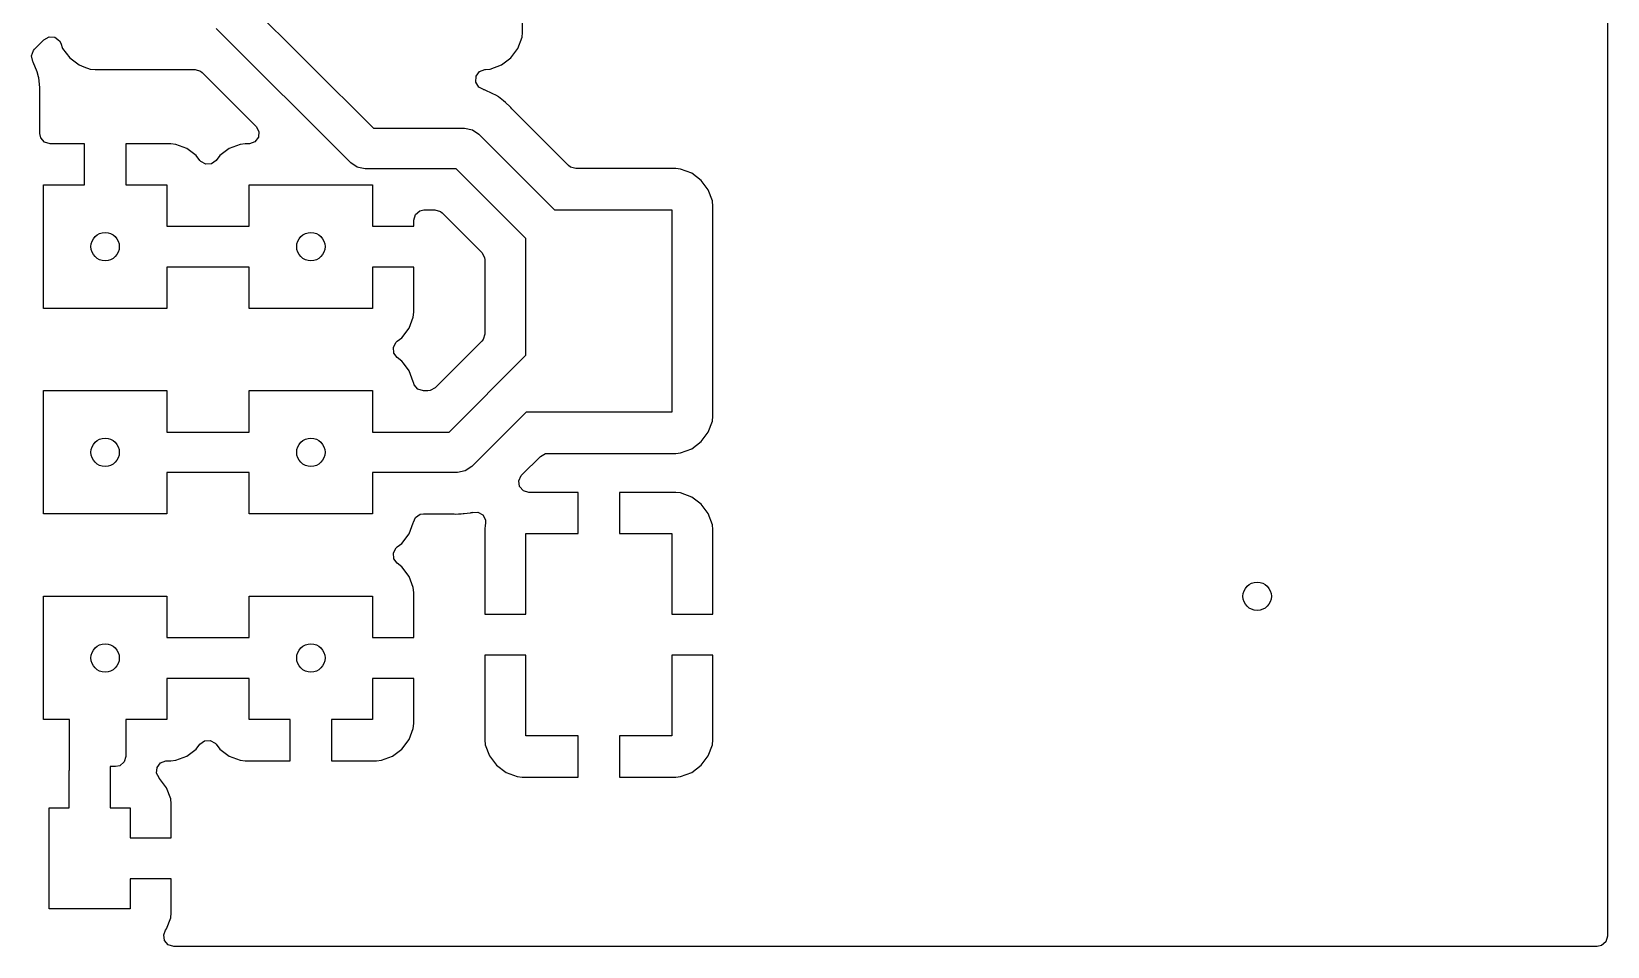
# Model space of a CAD drawing. Extents: x 4.75 to 6.29, y -4.5 to -2.96.
# Drawn here: x 5.529 to 6.295, y -4.498 to -4.053 of the extents above; entities that cross this region are included whole.
import ezdxf

# ---------------------------------------------------------------- set-up
doc = ezdxf.new("R2010")
doc.units = 0
doc.header["$MEASUREMENT"] = 0
doc.layers.add('BLACK', color=7, linetype='CONTINUOUS')

msp = doc.modelspace()

# ---------------------------------------------------------------- linework, layer by layer
at = {"layer": 'BLACK', "linetype": 'CONTINUOUS'}
for p, q in [((6.2947, -2.96222), (6.2947, -4.49289)), ((5.76732, -4.05337), (5.76732, -4.01756)), ((5.63236, -4.03754), (5.69482, -4.1)), ((5.68379, -4.1168), (5.61844, -4.05146)), ((5.53007, -4.06153), (5.53468, -4.05693)), ((5.53468, -4.05693), (5.53713, -4.05559)), ((5.53713, -4.05559), (5.53992, -4.05579)), ((5.53992, -4.05579), (5.54215, -4.05746)), ((5.54215, -4.05746), (5.54283, -4.0587)), ((5.54283, -4.0587), (5.54374, -4.06115)), ((5.76506, -4.06114), (5.76707, -4.05575)), ((5.76707, -4.05575), (5.76732, -4.05337)), ((5.76732, -4.05337), (5.76732, -4.05337)), ((5.52862, -4.0648), (5.52954, -4.06216)), ((5.52928, -4.06752), (5.52862, -4.0648)), ((5.52944, -4.0678), (5.52928, -4.06752)), ((5.5314, -4.07262), (5.52944, -4.0678)), ((5.52944, -4.0678), (5.52944, -4.0678)), ((5.52954, -4.06216), (5.53007, -4.06153)), ((5.54374, -4.06115), (5.54374, -4.06115)), ((5.54374, -4.06115), (5.54719, -4.06576)), ((5.54719, -4.06576), (5.5518, -4.06921)), ((5.75701, -4.06919), (5.76161, -4.06574)), ((5.76161, -4.06574), (5.76506, -4.06114)), ((5.76506, -4.06114), (5.76506, -4.06114)), ((5.53205, -4.07506), (5.5314, -4.07262)), ((5.53211, -4.07554), (5.53205, -4.07506)), ((5.53272, -4.08022), (5.53211, -4.07554)), ((5.5518, -4.06921), (5.5518, -4.06921)), ((5.5518, -4.06921), (5.5518, -4.06921)), ((5.5518, -4.06921), (5.55413, -4.07008)), ((5.55413, -4.07008), (5.5572, -4.07122)), ((5.5572, -4.07122), (5.5572, -4.07122)), ((5.5572, -4.07122), (5.55958, -4.07148)), ((5.55958, -4.07148), (5.55958, -4.07148)), ((5.55958, -4.07148), (5.55958, -4.07148)), ((5.55958, -4.07148), (5.6081, -4.07148)), ((5.6081, -4.07148), (5.61078, -4.07226)), ((5.61078, -4.07226), (5.6116, -4.07293)), ((5.6116, -4.07293), (5.63776, -4.09909)), ((5.74461, -4.07752), (5.74478, -4.07473)), ((5.74478, -4.07473), (5.74643, -4.07247)), ((5.74643, -4.07247), (5.74904, -4.07147)), ((5.74904, -4.07147), (5.74918, -4.07146)), ((5.74918, -4.07146), (5.74924, -4.07146)), ((5.74924, -4.07146), (5.75162, -4.0712)), ((5.75162, -4.0712), (5.75701, -4.06919)), ((5.75701, -4.06919), (5.75701, -4.06919)), ((5.53272, -4.1026), (5.53272, -4.08022)), ((5.53272, -4.08022), (5.53272, -4.08022)), ((5.74598, -4.07996), (5.74461, -4.07752)), ((5.74833, -4.08121), (5.74598, -4.07996)), ((5.74835, -4.08122), (5.74833, -4.08121)), ((5.74833, -4.08121), (5.74833, -4.08121)), ((5.74845, -4.08127), (5.74835, -4.08122)), ((5.7486, -4.0813), (5.74845, -4.08127)), ((5.74887, -4.08139), (5.7486, -4.0813)), ((5.74916, -4.08149), (5.74887, -4.08139)), ((5.74887, -4.08139), (5.74887, -4.08139)), ((5.74943, -4.08159), (5.74915, -4.08149)), ((5.74915, -4.08149), (5.74916, -4.08149)), ((5.75216, -4.08296), (5.74943, -4.08159)), ((5.74943, -4.08159), (5.74943, -4.08159)), ((5.74943, -4.08159), (5.74943, -4.08159)), ((5.75493, -4.08425), (5.75216, -4.08296)), ((5.75216, -4.08296), (5.75216, -4.08296)), ((5.75517, -4.0844), (5.75493, -4.08425)), ((5.75542, -4.08456), (5.75517, -4.0844)), ((5.75517, -4.0844), (5.75517, -4.0844)), ((5.75566, -4.08472), (5.75542, -4.08456)), ((5.75542, -4.08456), (5.75542, -4.08456)), ((5.75801, -4.08669), (5.75566, -4.08472)), ((5.75566, -4.08472), (5.75566, -4.08472)), ((5.75566, -4.08472), (5.75566, -4.08472)), ((5.75903, -4.0875), (5.75801, -4.08669)), ((5.75801, -4.08669), (5.75801, -4.08669)), ((5.75926, -4.08773), (5.75903, -4.0875)), ((5.75942, -4.08787), (5.75926, -4.08773)), ((5.76101, -4.08921), (5.75942, -4.08787)), ((5.76158, -4.08998), (5.76101, -4.08921)), ((5.76101, -4.08921), (5.76101, -4.08921)), ((5.76205, -4.09052), (5.76158, -4.08998)), ((5.78972, -4.11819), (5.76205, -4.09052)), ((5.53316, -4.10466), (5.53272, -4.1026)), ((5.535, -4.10677), (5.53316, -4.10466)), ((5.6389, -4.10433), (5.63723, -4.10657)), ((5.63776, -4.09909), (5.6391, -4.10154)), ((5.6391, -4.10154), (5.6389, -4.10433)), ((5.69482, -4.1), (5.73914, -4.1)), ((5.73914, -4.1), (5.74291, -4.10075)), ((5.74291, -4.10075), (5.7461, -4.10288)), ((5.7461, -4.10288), (5.78288, -4.13966)), ((5.53768, -4.10756), (5.535, -4.10677)), ((5.55441, -4.10756), (5.53768, -4.10756)), ((5.55441, -4.12756), (5.55441, -4.10756)), ((5.59632, -4.10756), (5.57441, -4.10756)), ((5.57441, -4.10756), (5.57441, -4.12756)), ((5.5987, -4.10782), (5.59632, -4.10756)), ((5.60409, -4.10982), (5.5987, -4.10782)), ((5.6087, -4.11327), (5.60409, -4.10982)), ((5.61044, -4.1156), (5.6087, -4.11327)), ((5.62012, -4.11327), (5.61838, -4.1156)), ((5.62473, -4.10982), (5.62012, -4.11327)), ((5.63011, -4.10782), (5.62473, -4.10982)), ((5.62473, -4.10982), (5.62473, -4.10982)), ((5.6325, -4.10756), (5.63011, -4.10782)), ((5.63426, -4.10756), (5.6325, -4.10756)), ((5.63461, -4.10755), (5.63426, -4.10756)), ((5.63723, -4.10657), (5.63461, -4.10755)), ((5.6109, -4.11613), (5.61044, -4.1156)), ((5.61335, -4.11747), (5.6109, -4.11613)), ((5.61614, -4.11727), (5.61335, -4.11747)), ((5.61838, -4.1156), (5.61614, -4.11727)), ((5.68698, -4.11894), (5.68379, -4.1168)), ((5.68379, -4.1168), (5.68379, -4.1168)), ((5.68761, -4.11906), (5.68698, -4.11894)), ((5.69075, -4.11969), (5.68761, -4.11906)), ((5.73507, -4.11968), (5.69075, -4.11968)), ((5.69075, -4.11968), (5.69075, -4.11969)), ((5.76896, -4.15358), (5.73507, -4.11968)), ((5.79054, -4.11885), (5.78972, -4.11819)), ((5.79323, -4.11964), (5.79054, -4.11885)), ((5.84177, -4.11964), (5.79323, -4.11964)), ((5.84416, -4.1199), (5.84177, -4.11964)), ((5.84177, -4.11964), (5.84177, -4.11964)), ((5.84955, -4.12191), (5.84416, -4.1199)), ((5.84416, -4.1199), (5.84416, -4.1199)), ((5.53441, -4.18756), (5.53441, -4.12756)), ((5.53441, -4.12756), (5.55441, -4.12756)), ((5.57441, -4.12756), (5.59441, -4.12756)), ((5.59441, -4.12756), (5.59441, -4.14756)), ((5.63441, -4.14756), (5.63441, -4.12756)), ((5.63441, -4.12756), (5.69441, -4.12756)), ((5.69441, -4.12756), (5.69441, -4.14756)), ((5.85416, -4.12536), (5.84955, -4.12191)), ((5.84955, -4.12191), (5.84955, -4.12191)), ((5.85761, -4.12997), (5.85416, -4.12536)), ((5.85962, -4.13536), (5.85761, -4.12997)), ((5.85761, -4.12997), (5.85761, -4.12997)), ((5.85965, -4.13564), (5.85962, -4.13536)), ((5.85962, -4.13536), (5.85962, -4.13536)), ((5.85988, -4.13774), (5.85965, -4.13564)), ((5.71441, -4.14467), (5.7152, -4.14198)), ((5.7152, -4.14198), (5.71731, -4.14015)), ((5.71731, -4.14015), (5.71937, -4.1397)), ((5.71937, -4.1397), (5.72472, -4.1397)), ((5.72472, -4.1397), (5.7274, -4.14049)), ((5.7274, -4.14049), (5.72823, -4.14116)), ((5.72823, -4.14116), (5.74749, -4.16042)), ((5.78288, -4.13966), (5.83986, -4.13966)), ((5.83986, -4.13966), (5.83986, -4.23806)), ((5.85988, -4.23997), (5.85988, -4.13774)), ((5.59441, -4.14756), (5.63441, -4.14756)), ((5.69441, -4.14756), (5.71441, -4.14756)), ((5.71441, -4.14756), (5.71441, -4.14467)), ((5.76896, -4.21039), (5.76896, -4.15358)), ((5.74749, -4.16042), (5.74883, -4.16287)), ((5.74883, -4.16287), (5.74894, -4.16393)), ((5.74894, -4.16393), (5.74894, -4.20004)), ((5.63441, -4.16756), (5.59441, -4.16756)), ((5.59441, -4.16756), (5.59441, -4.18756)), ((5.63441, -4.18756), (5.63441, -4.16756)), ((5.71441, -4.16756), (5.69441, -4.16756)), ((5.69441, -4.16756), (5.69441, -4.18756)), ((5.71441, -4.18947), (5.71441, -4.16756)), ((5.59441, -4.18756), (5.53441, -4.18756)), ((5.69441, -4.18756), (5.63441, -4.18756)), ((5.71415, -4.19185), (5.71441, -4.18947)), ((5.71441, -4.18947), (5.71441, -4.18947)), ((5.7087, -4.20185), (5.71214, -4.19724)), ((5.71214, -4.19724), (5.71415, -4.19185)), ((5.71214, -4.19724), (5.71214, -4.19724)), ((5.70451, -4.20649), (5.70585, -4.20404)), ((5.70585, -4.20404), (5.70639, -4.20358)), ((5.70639, -4.20358), (5.7087, -4.20185)), ((5.74749, -4.20355), (5.72479, -4.22624)), ((5.74815, -4.20272), (5.74749, -4.20355)), ((5.74894, -4.20004), (5.74815, -4.20272)), ((5.70471, -4.20928), (5.70451, -4.20649)), ((5.70639, -4.21152), (5.70471, -4.20928)), ((5.70871, -4.21326), (5.70639, -4.21152)), ((5.70941, -4.21419), (5.70871, -4.21326)), ((5.70871, -4.21326), (5.70871, -4.21326)), ((5.73163, -4.24772), (5.76896, -4.21039)), ((5.71216, -4.21787), (5.70941, -4.21419)), ((5.71417, -4.22326), (5.71216, -4.21787)), ((5.71216, -4.21787), (5.71216, -4.21787)), ((5.53441, -4.28756), (5.53441, -4.22756)), ((5.53441, -4.22756), (5.59441, -4.22756)), ((5.59441, -4.22756), (5.59441, -4.24772)), ((5.63441, -4.24772), (5.63441, -4.22756)), ((5.63441, -4.22756), (5.69441, -4.22756)), ((5.69441, -4.22756), (5.69441, -4.24772)), ((5.71417, -4.22327), (5.71417, -4.22326)), ((5.71417, -4.22326), (5.71417, -4.22326)), ((5.71418, -4.22329), (5.71417, -4.22327)), ((5.71424, -4.22356), (5.71418, -4.22329)), ((5.71425, -4.22356), (5.71424, -4.22356)), ((5.71459, -4.2248), (5.71425, -4.22356)), ((5.71642, -4.22691), (5.71459, -4.2248)), ((5.71911, -4.2277), (5.71642, -4.22691)), ((5.72129, -4.2277), (5.71911, -4.2277)), ((5.72234, -4.22758), (5.72129, -4.2277)), ((5.72479, -4.22624), (5.72234, -4.22758)), ((5.76913, -4.23806), (5.74267, -4.26452)), ((5.83986, -4.23806), (5.76913, -4.23806)), ((5.85761, -4.24775), (5.85962, -4.24236)), ((5.85962, -4.24236), (5.85988, -4.23997)), ((5.59441, -4.24772), (5.63441, -4.24772)), ((5.69441, -4.24772), (5.73163, -4.24772)), ((5.85416, -4.25236), (5.85761, -4.24775)), ((5.77597, -4.25953), (5.77842, -4.25819)), ((5.77842, -4.25819), (5.77948, -4.25808)), ((5.77948, -4.25808), (5.84177, -4.25808)), ((5.84177, -4.25808), (5.84416, -4.25782)), ((5.84177, -4.25808), (5.84177, -4.25808)), ((5.84177, -4.25808), (5.84177, -4.25808)), ((5.84177, -4.25808), (5.84177, -4.25808)), ((5.84416, -4.25782), (5.84955, -4.25581)), ((5.84416, -4.25782), (5.84416, -4.25782)), ((5.84416, -4.25782), (5.84416, -4.25782)), ((5.84955, -4.25581), (5.85416, -4.25236)), ((5.73948, -4.26665), (5.73571, -4.2674)), ((5.74267, -4.26452), (5.73948, -4.26665)), ((5.76691, -4.26859), (5.77597, -4.25953)), ((5.63441, -4.2674), (5.59441, -4.2674)), ((5.59441, -4.2674), (5.59441, -4.28756)), ((5.63441, -4.28756), (5.63441, -4.2674)), ((5.73571, -4.2674), (5.69441, -4.2674)), ((5.69441, -4.2674), (5.69441, -4.28756)), ((5.76551, -4.27139), (5.76667, -4.26885)), ((5.7659, -4.27416), (5.76551, -4.27139)), ((5.76774, -4.27627), (5.7659, -4.27416)), ((5.76667, -4.26885), (5.76691, -4.26859)), ((5.77042, -4.27706), (5.76774, -4.27627)), ((5.79441, -4.27706), (5.77042, -4.27706)), ((5.79441, -4.29706), (5.79441, -4.27706)), ((5.84177, -4.27706), (5.81441, -4.27706)), ((5.81441, -4.27706), (5.81441, -4.29706)), ((5.84415, -4.27732), (5.84177, -4.27706)), ((5.84954, -4.27933), (5.84415, -4.27732)), ((5.85415, -4.28277), (5.84954, -4.27933)), ((5.59441, -4.28756), (5.53441, -4.28756)), ((5.69441, -4.28756), (5.63441, -4.28756)), ((5.71429, -4.29157), (5.71524, -4.28927)), ((5.71524, -4.28927), (5.71754, -4.28768)), ((5.71754, -4.28768), (5.71911, -4.28742)), ((5.71911, -4.28742), (5.73317, -4.28742)), ((5.73317, -4.28742), (5.73389, -4.28747)), ((5.73389, -4.28747), (5.73408, -4.2875)), ((5.73408, -4.2875), (5.73483, -4.28761)), ((5.73483, -4.28761), (5.73615, -4.2875)), ((5.73615, -4.2875), (5.73691, -4.28743)), ((5.73691, -4.28743), (5.73712, -4.28742)), ((5.73712, -4.28742), (5.73745, -4.28742)), ((5.73745, -4.28742), (5.73849, -4.2873)), ((5.73745, -4.28742), (5.73745, -4.28742)), ((5.73849, -4.2873), (5.73874, -4.28727)), ((5.73874, -4.28727), (5.73901, -4.28725)), ((5.73901, -4.28725), (5.74179, -4.287)), ((5.74179, -4.287), (5.74207, -4.28694)), ((5.74179, -4.287), (5.74179, -4.287)), ((5.74207, -4.28695), (5.74236, -4.28688)), ((5.74207, -4.28694), (5.74207, -4.28695)), ((5.74236, -4.28688), (5.74264, -4.28681)), ((5.74236, -4.28688), (5.74236, -4.28688)), ((5.74264, -4.28681), (5.74273, -4.28678)), ((5.74264, -4.28681), (5.74264, -4.28681)), ((5.74273, -4.28678), (5.7428, -4.28678)), ((5.7428, -4.28678), (5.74292, -4.28675)), ((5.74292, -4.28675), (5.74293, -4.28677)), ((5.74293, -4.28677), (5.74552, -4.2866)), ((5.74552, -4.2866), (5.74797, -4.28796)), ((5.74797, -4.28796), (5.74929, -4.29043)), ((5.85759, -4.28738), (5.85415, -4.28277)), ((5.8596, -4.29276), (5.85759, -4.28738)), ((5.85759, -4.28738), (5.85759, -4.28738)), ((5.70871, -4.30186), (5.71216, -4.29725)), ((5.71216, -4.29725), (5.71417, -4.29186)), ((5.71216, -4.29725), (5.71216, -4.29725)), ((5.71216, -4.29725), (5.71216, -4.29725)), ((5.71417, -4.29186), (5.71417, -4.29185)), ((5.71417, -4.29185), (5.71418, -4.29185)), ((5.71417, -4.29186), (5.71417, -4.29186)), ((5.71418, -4.29185), (5.71424, -4.29156)), ((5.71424, -4.29156), (5.71429, -4.29157)), ((5.74922, -4.29276), (5.74896, -4.29515)), ((5.74896, -4.29515), (5.74896, -4.33626)), ((5.74926, -4.29258), (5.74922, -4.29276)), ((5.74929, -4.29043), (5.74926, -4.29258)), ((5.76896, -4.33626), (5.76896, -4.29706)), ((5.76896, -4.29706), (5.79441, -4.29706)), ((5.81441, -4.29706), (5.83986, -4.29706)), ((5.83986, -4.29706), (5.83986, -4.33626)), ((5.85986, -4.29515), (5.8596, -4.29276)), ((5.85986, -4.33626), (5.85986, -4.29515)), ((5.85986, -4.29515), (5.85986, -4.29515)), ((5.70451, -4.30652), (5.70585, -4.30406)), ((5.70585, -4.30406), (5.70639, -4.3036)), ((5.70639, -4.3036), (5.70871, -4.30186)), ((5.70471, -4.3093), (5.70451, -4.30652)), ((5.70639, -4.31154), (5.70471, -4.3093)), ((5.7087, -4.31327), (5.70639, -4.31154)), ((5.71214, -4.31788), (5.7087, -4.31327)), ((5.71415, -4.32326), (5.71214, -4.31788)), ((5.71214, -4.31788), (5.71214, -4.31788)), ((5.53441, -4.38756), (5.53441, -4.32756)), ((5.53441, -4.32756), (5.59441, -4.32756)), ((5.59441, -4.32756), (5.59441, -4.34756)), ((5.63441, -4.34756), (5.63441, -4.32756)), ((5.63441, -4.32756), (5.69441, -4.32756)), ((5.69441, -4.32756), (5.69441, -4.34756)), ((5.71441, -4.32565), (5.71415, -4.32326)), ((5.71441, -4.34756), (5.71441, -4.32565)), ((5.71441, -4.32565), (5.71441, -4.32565)), ((5.74896, -4.33626), (5.76896, -4.33626)), ((5.83986, -4.33626), (5.85986, -4.33626)), ((5.59441, -4.34756), (5.63441, -4.34756)), ((5.69441, -4.34756), (5.71441, -4.34756)), ((5.76896, -4.35626), (5.74896, -4.35626)), ((5.74896, -4.35626), (5.74896, -4.39737)), ((5.76896, -4.39546), (5.76896, -4.35626)), ((5.85986, -4.35626), (5.83986, -4.35626)), ((5.83986, -4.35626), (5.83986, -4.39546)), ((5.85986, -4.39737), (5.85986, -4.35626)), ((5.59441, -4.36756), (5.59441, -4.38756)), ((5.63441, -4.36756), (5.59441, -4.36756)), ((5.63441, -4.38756), (5.63441, -4.36756)), ((5.71441, -4.36756), (5.69441, -4.36756)), ((5.69441, -4.36756), (5.69441, -4.38756)), ((5.71441, -4.38947), (5.71441, -4.36756)), ((5.54703, -4.38756), (5.53441, -4.38756)), ((5.54703, -4.41198), (5.54703, -4.38756)), ((5.59441, -4.38756), (5.57441, -4.38756)), ((5.57441, -4.38756), (5.57441, -4.40543)), ((5.65441, -4.38756), (5.63441, -4.38756)), ((5.65441, -4.40756), (5.65441, -4.38756)), ((5.69441, -4.38756), (5.67441, -4.38756)), ((5.67441, -4.38756), (5.67441, -4.40756)), ((5.71415, -4.39185), (5.71441, -4.38947)), ((5.71441, -4.38947), (5.71441, -4.38947)), ((5.7087, -4.40185), (5.71214, -4.39724)), ((5.71214, -4.39724), (5.71415, -4.39185)), ((5.71214, -4.39724), (5.71214, -4.39724)), ((5.79441, -4.39546), (5.76896, -4.39546)), ((5.79441, -4.41546), (5.79441, -4.39546)), ((5.83986, -4.39546), (5.81441, -4.39546)), ((5.81441, -4.39546), (5.81441, -4.41546)), ((5.60409, -4.40529), (5.6087, -4.40185)), ((5.6087, -4.40185), (5.61044, -4.39952)), ((5.61044, -4.39952), (5.61268, -4.39785)), ((5.61268, -4.39785), (5.61546, -4.39765)), ((5.61546, -4.39765), (5.61792, -4.39899)), ((5.61792, -4.39899), (5.61838, -4.39952)), ((5.61838, -4.39952), (5.62012, -4.40185)), ((5.62012, -4.40185), (5.62473, -4.40529)), ((5.70409, -4.40529), (5.7087, -4.40185)), ((5.74896, -4.39737), (5.74922, -4.39975)), ((5.74922, -4.39975), (5.75123, -4.40514)), ((5.85759, -4.40514), (5.8596, -4.39975)), ((5.8596, -4.39975), (5.85986, -4.39737)), ((5.85986, -4.39737), (5.85986, -4.39737)), ((5.54687, -4.41252), (5.54703, -4.41198)), ((5.54687, -4.43039), (5.54687, -4.41252)), ((5.56945, -4.41039), (5.56687, -4.41039)), ((5.56687, -4.41039), (5.56687, -4.43039)), ((5.57151, -4.40995), (5.56945, -4.41039)), ((5.57362, -4.40811), (5.57151, -4.40995)), ((5.57441, -4.40543), (5.57362, -4.40811)), ((5.58942, -4.41357), (5.58962, -4.41079)), ((5.58962, -4.41079), (5.5913, -4.40855)), ((5.5913, -4.40855), (5.59392, -4.40757)), ((5.59392, -4.40757), (5.59427, -4.40756)), ((5.59427, -4.40756), (5.59632, -4.40756)), ((5.59632, -4.40756), (5.5987, -4.4073)), ((5.59632, -4.40756), (5.59632, -4.40756)), ((5.5987, -4.4073), (5.60409, -4.40529)), ((5.60409, -4.40529), (5.60409, -4.40529)), ((5.62473, -4.40529), (5.63011, -4.4073)), ((5.63011, -4.4073), (5.6325, -4.40756)), ((5.6325, -4.40756), (5.6325, -4.40756)), ((5.6325, -4.40756), (5.65441, -4.40756)), ((5.67441, -4.40756), (5.69632, -4.40756)), ((5.69632, -4.40756), (5.6987, -4.4073)), ((5.69632, -4.40756), (5.69632, -4.40756)), ((5.6987, -4.4073), (5.70409, -4.40529)), ((5.70409, -4.40529), (5.70409, -4.40529)), ((5.75123, -4.40514), (5.75123, -4.40514)), ((5.75123, -4.40514), (5.75467, -4.40975)), ((5.75467, -4.40975), (5.75928, -4.41319)), ((5.84954, -4.41319), (5.85415, -4.40975)), ((5.85415, -4.40975), (5.85759, -4.40514)), ((5.85759, -4.40514), (5.85759, -4.40514)), ((5.59065, -4.41581), (5.58942, -4.41357)), ((5.59063, -4.41582), (5.59065, -4.41581)), ((5.59071, -4.41593), (5.59063, -4.41582)), ((5.59076, -4.41603), (5.59071, -4.41593)), ((5.59084, -4.41611), (5.59076, -4.41603)), ((5.59429, -4.42071), (5.59084, -4.41611)), ((5.75928, -4.41319), (5.76466, -4.4152)), ((5.76466, -4.4152), (5.76705, -4.41546)), ((5.76705, -4.41546), (5.76705, -4.41546)), ((5.76705, -4.41546), (5.79441, -4.41546)), ((5.81441, -4.41546), (5.84177, -4.41546)), ((5.84177, -4.41546), (5.84415, -4.4152)), ((5.84177, -4.41546), (5.84177, -4.41546)), ((5.84415, -4.4152), (5.84954, -4.41319)), ((5.84954, -4.41319), (5.84954, -4.41319)), ((5.5963, -4.4261), (5.59429, -4.42071)), ((5.59429, -4.42071), (5.59429, -4.42071)), ((5.59656, -4.42848), (5.5963, -4.4261)), ((5.53719, -4.47961), (5.53719, -4.43039)), ((5.53719, -4.43039), (5.54687, -4.43039)), ((5.56687, -4.43039), (5.57656, -4.43039)), ((5.57656, -4.43039), (5.57656, -4.445)), ((5.59656, -4.445), (5.59656, -4.42848)), ((5.59656, -4.42848), (5.59656, -4.42848)), ((5.57656, -4.445), (5.59656, -4.445)), ((5.59656, -4.465), (5.57656, -4.465)), ((5.57656, -4.465), (5.57656, -4.47961)), ((5.59656, -4.48152), (5.59656, -4.465)), ((5.57656, -4.47961), (5.53719, -4.47961)), ((5.5963, -4.4839), (5.59656, -4.48152)), ((5.59656, -4.48152), (5.59656, -4.48152)), ((5.59429, -4.48929), (5.5963, -4.4839)), ((5.59288, -4.49219), (5.59382, -4.48992)), ((5.59328, -4.49495), (5.59288, -4.49219)), ((5.59511, -4.49707), (5.59328, -4.49495)), ((5.59382, -4.48992), (5.59429, -4.48929)), ((5.59429, -4.48929), (5.59429, -4.48929)), ((6.29392, -4.49558), (6.2918, -4.49741)), ((6.2947, -4.49289), (6.29392, -4.49558)), ((5.59779, -4.49785), (5.59511, -4.49707)), ((6.28974, -4.49785), (5.59779, -4.49785)), ((6.2918, -4.49741), (6.28974, -4.49785))]:
    msp.add_line(p, q, dxfattribs=at)
at = {"layer": 'BLACK'}
for centre in [(5.56441, -4.15756), (5.66441, -4.15756), (5.56441, -4.25756), (5.66441, -4.25756), (6.12441, -4.32756), (5.56441, -4.35756), (5.66441, -4.35756)]:
    msp.add_circle(centre, 0.00689, dxfattribs=at)

doc.saveas('drawing.dxf')
